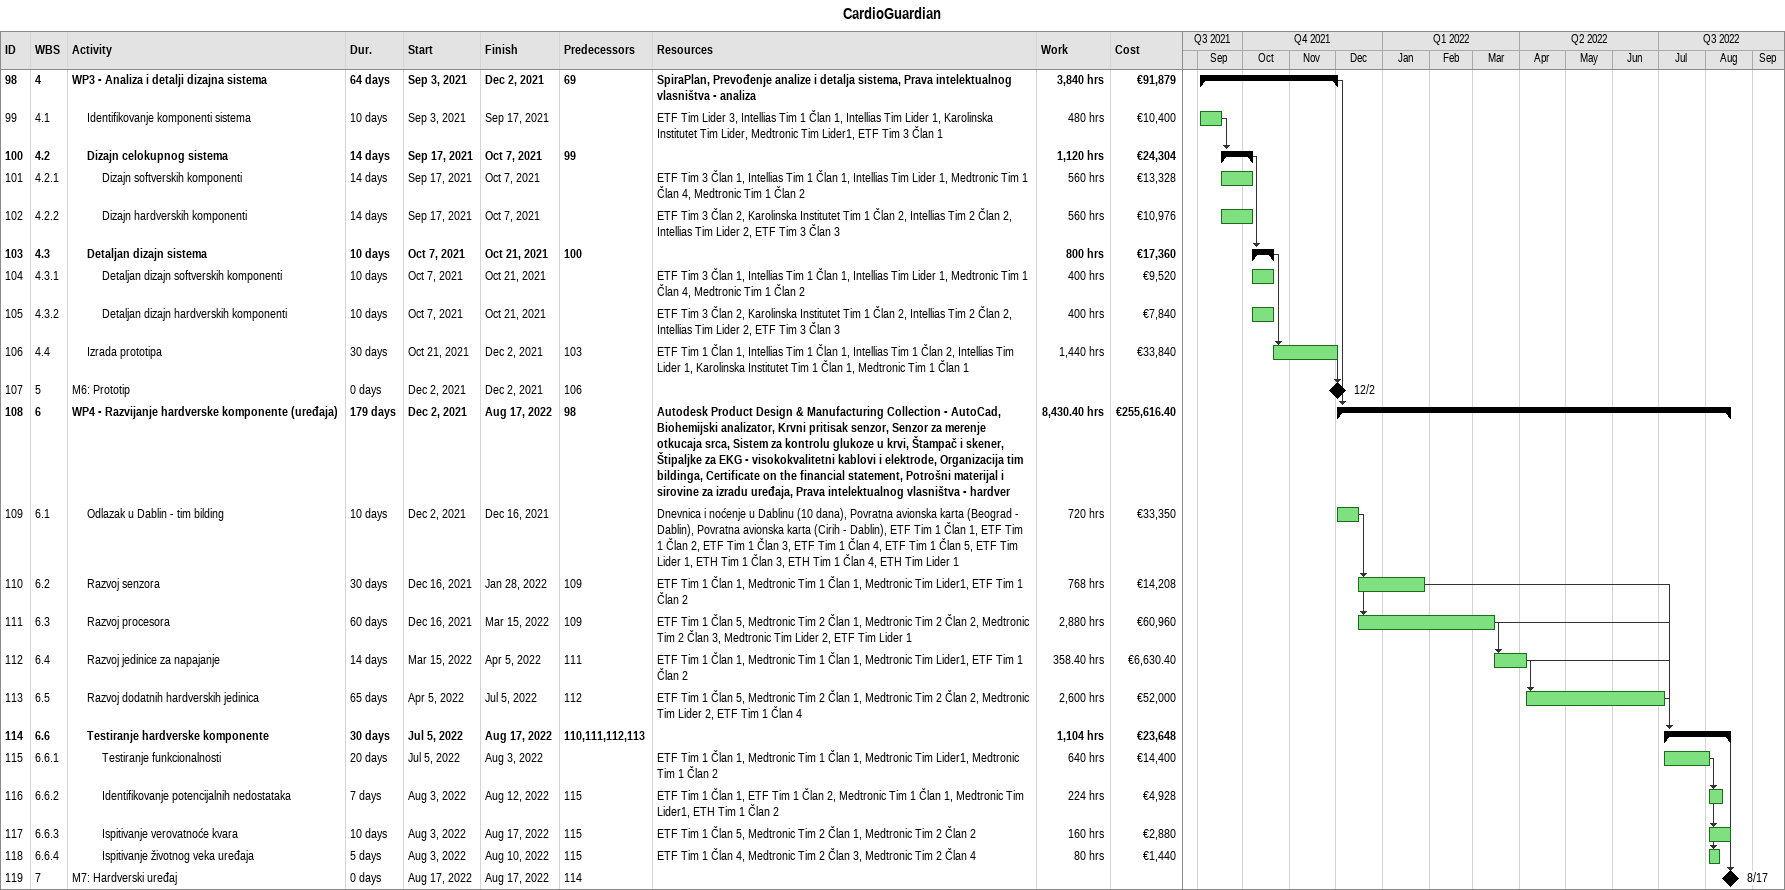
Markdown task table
CardioGuardian

| ID | WBS | Task | Duration | Start | Finish | Predecessors | Resources | Work (h) | Cost (€) |
|---|---|---|---|---|---|---|---|---|---|
| 98 | 4 | **WP3 - Analiza i detalji dizajna sistema** | 64d | 2021-09-03 | 2021-12-02 | 69 | SpiraPlan, Prevođenje analize i detalja sistema, Prava intelektualnog vlasništva - analiza | 3840 | 91879 |
| 99 | 4.1 | Identifikovanje komponenti sistema | 10d | 2021-09-03 | 2021-09-17 |  | ETF Tim Lider 3, Intellias Tim 1 Član 1, Intellias Tim Lider 1, Karolinska Institutet Tim Lider, Medtronic Tim Lider1, ETF Tim 3 Član 1 | 480 | 10400 |
| 100 | 4.2 | **Dizajn celokupnog sistema** | 14d | 2021-09-17 | 2021-10-07 | 99 |  | 1120 | 24304 |
| 101 | 4.2.1 | Dizajn softverskih komponenti | 14d | 2021-09-17 | 2021-10-07 |  | ETF Tim 3 Član 1, Intellias Tim 1 Član 1, Intellias Tim Lider 1, Medtronic Tim 1 Član 4, Medtronic Tim 1 Član 2 | 560 | 13328 |
| 102 | 4.2.2 | Dizajn hardverskih komponenti | 14d | 2021-09-17 | 2021-10-07 |  | ETF Tim 3 Član 2, Karolinska Institutet Tim 1 Član 2, Intellias Tim 2 Član 2, Intellias Tim Lider 2, ETF Tim 3 Član 3 | 560 | 10976 |
| 103 | 4.3 | **Detaljan dizajn sistema** | 10d | 2021-10-07 | 2021-10-21 | 100 |  | 800 | 17360 |
| 104 | 4.3.1 | Detaljan dizajn softverskih komponenti | 10d | 2021-10-07 | 2021-10-21 |  | ETF Tim 3 Član 1, Intellias Tim 1 Član 1, Intellias Tim Lider 1, Medtronic Tim 1 Član 4, Medtronic Tim 1 Član 2 | 400 | 9520 |
| 105 | 4.3.2 | Detaljan dizajn hardverskih komponenti | 10d | 2021-10-07 | 2021-10-21 |  | ETF Tim 3 Član 2, Karolinska Institutet Tim 1 Član 2, Intellias Tim 2 Član 2, Intellias Tim Lider 2, ETF Tim 3 Član 3 | 400 | 7840 |
| 106 | 4.4 | Izrada prototipa | 30d | 2021-10-21 | 2021-12-02 | 103 | ETF Tim 1 Član 1, Intellias Tim 1 Član 1, Intellias Tim 1 Član 2, Intellias Tim Lider 1, Karolinska Institutet Tim 1 Član 1, Medtronic Tim 1 Član 1 | 1440 | 33840 |
| 107 | 5 | M6: Prototip | 0d | 2021-12-02 | 2021-12-02 | 106 |  |  |  |
| 108 | 6 | **WP4 - Razvijanje hardverske komponente (uređaja)** | 179d | 2021-12-02 | 2022-08-17 | 98 | Autodesk Product Design & Manufacturing Collection - AutoCad, Biohemijski analizator, Krvni pritisak senzor, Senzor za merenje otkucaja srca, Sistem za kontrolu glukoze u krvi, Štampač i skener, Štipaljke za EKG - visokokvalitetni kablovi i elektrode, Organizacija tim bildinga, Certificate on the financial statement, Potrošni materijal i sirovine za izradu uređaja, Prava intelektualnog vlasništva - hardver | 8430.40 | 255616.40 |
| 109 | 6.1 | Odlazak u Dablin - tim bilding | 10d | 2021-12-02 | 2021-12-16 |  | Dnevnica i noćenje u Dablinu (10 dana), Povratna avionska karta (Beograd - Dablin), Povratna avionska karta (Cirih - Dablin), ETF Tim 1 Član 1, ETF Tim 1 Član 2, ETF Tim 1 Član 3, ETF Tim 1 Član 4, ETF Tim 1 Član 5, ETF Tim Lider 1, ETH Tim 1 Član 3, ETH Tim 1 Član 4, ETH Tim Lider 1 | 720 | 33350 |
| 110 | 6.2 | Razvoj senzora | 30d | 2021-12-16 | 2022-01-28 | 109 | ETF Tim 1 Član 1, Medtronic Tim 1 Član 1, Medtronic Tim Lider1, ETF Tim 1 Član 2 | 768 | 14208 |
| 111 | 6.3 | Razvoj procesora | 60d | 2021-12-16 | 2022-03-15 | 109 | ETF Tim 1 Član 5, Medtronic Tim 2 Član 1, Medtronic Tim 2 Član 2, Medtronic Tim 2 Član 3, Medtronic Tim Lider 2, ETF Tim Lider 1 | 2880 | 60960 |
| 112 | 6.4 | Razvoj jedinice za napajanje | 14d | 2022-03-15 | 2022-04-05 | 111 | ETF Tim 1 Član 1, Medtronic Tim 1 Član 1, Medtronic Tim Lider1, ETF Tim 1 Član 2 | 358.40 | 6630.40 |
| 113 | 6.5 | Razvoj dodatnih hardverskih jedinica | 65d | 2022-04-05 | 2022-07-05 | 112 | ETF Tim 1 Član 5, Medtronic Tim 2 Član 1, Medtronic Tim 2 Član 2, Medtronic Tim Lider 2, ETF Tim 1 Član 4 | 2600 | 52000 |
| 114 | 6.6 | **Testiranje hardverske komponente** | 30d | 2022-07-05 | 2022-08-17 | 110, 111, 112, 113 |  | 1104 | 23648 |
| 115 | 6.6.1 | Testiranje funkcionalnosti | 20d | 2022-07-05 | 2022-08-03 |  | ETF Tim 1 Član 1, Medtronic Tim 1 Član 1, Medtronic Tim Lider1, Medtronic Tim 1 Član 2 | 640 | 14400 |
| 116 | 6.6.2 | Identifikovanje potencijalnih nedostataka | 7d | 2022-08-03 | 2022-08-12 | 115 | ETF Tim 1 Član 1, ETF Tim 1 Član 2, Medtronic Tim 1 Član 1, Medtronic Tim Lider1, ETH Tim 1 Član 2 | 224 | 4928 |
| 117 | 6.6.3 | Ispitivanje verovatnoće kvara | 10d | 2022-08-03 | 2022-08-17 | 115 | ETF Tim 1 Član 5, Medtronic Tim 2 Član 1, Medtronic Tim 2 Član 2 | 160 | 2880 |
| 118 | 6.6.4 | Ispitivanje životnog veka uređaja | 5d | 2022-08-03 | 2022-08-10 | 115 | ETF Tim 1 Član 4, Medtronic Tim 2 Član 3, Medtronic Tim 2 Član 4 | 80 | 1440 |
| 119 | 7 | M7: Hardverski uređaj | 0d | 2022-08-17 | 2022-08-17 | 114 |  |  |  |
